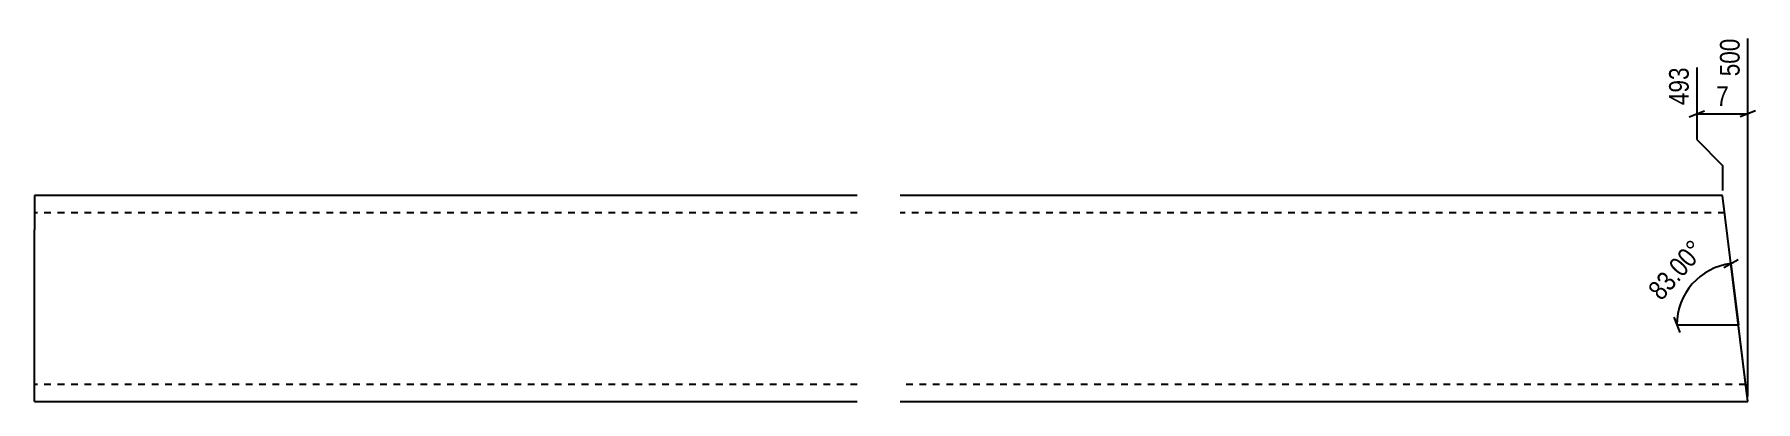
# Model space of a CAD drawing. Header units: millimetres. Extents: x 4 to 6522, y 4 to 111.
# Drawn here: x 6020 to 6522, y 4 to 111 of the extents above.
import ezdxf

# ---------------------------------------------------------------- set-up
doc = ezdxf.new("R2010")
doc.units = ezdxf.units.MM
doc.linetypes.add('DXK_LINE_DOT2', pattern=[3.9198, 1.9599, -1.9599])
doc.layers.add('MÅLSÆTNING', color=7, linetype='Continuous')
doc.layers.add('STÅL', color=7, linetype='Continuous')
doc.styles.add('Arial Narrow', font='ARIALN.TTF', dxfattribs={"height": 0.2})

msp = doc.modelspace()

# ---------------------------------------------------------------- linework, layer by layer
at = {"layer": 'MÅLSÆTNING', "color": 7, "linetype": 'Continuous'}
for p, q in [((6519.4, 6), (6519.4, 110.2)), ((6504.54, 101.8), (6504.54, 80.78)), ((6502.29, 87.38), (6506.79, 89.18)), ((6504.54, 88.28), (6519.4, 88.28)), ((6521.65, 89.18), (6517.15, 87.38)), ((6504.54, 80.78), (6512.04, 73.28)), ((6512.04, 73.28), (6512.04, 66)), ((6512.35, 43.51), (6516.59, 45.84)), ((6519.22, 5.99), (6514.47, 44.68)), ((6514.47, 44.68), (6516.66, 26.81)), ((6497.76, 29.06), (6499.56, 24.56)), ((6498.66, 26.81), (6516.66, 26.81))]:
    msp.add_line(p, q, dxfattribs=at)
msp.add_arc((6516.66, 26.81), 18, 97, 180, dxfattribs=at)
at = {"layer": 'STÅL', "color": 2, "linetype": 'Continuous'}
for p, q in [((6019.51, 64.5), (6019.51, 54.5)), ((6259.51, 64.5), (6019.51, 64.5)), ((6512.04, 64.5), (6272.04, 64.5)), ((6519.4, 4.5), (6512.04, 64.5)), ((6019.51, 14.5), (6019.51, 54.5)), ((6019.51, 5.26), (6019.51, 14.5)), ((6019.51, 4.5), (6019.51, 5.26)), ((6019.51, 4.5), (6259.51, 4.5)), ((6272.04, 4.5), (6519.4, 4.5))]:
    msp.add_line(p, q, dxfattribs=at)
at = {"layer": 'STÅL', "color": 7, "linetype": 'DXK_LINE_DOT2'}
for p, q in [((6019.51, 64.5), (6019.51, 63.74)), ((6019.51, 63.74), (6019.51, 61.57)), ((6259.51, 59.5), (6019.51, 59.5)), ((6512.65, 59.5), (6272.04, 59.5)), ((6019.51, 7.43), (6019.51, 14.5)), ((6259.51, 9.5), (6019.51, 9.5)), ((6518.79, 9.5), (6272.04, 9.5))]:
    msp.add_line(p, q, dxfattribs=at)

# ---------------------------------------------------------------- next in the draw order: wipeouts: each hides what was drawn before it
at = {"color": 0, "linetype": 'Continuous'}
msp.add_wipeout([(6503.34, 103), (6494.94, 103), (6494.94, 89.63), (6503.34, 89.63)], dxfattribs=at).dxf.layer = 'MÅLSÆTNING'
at = {"color": 0}
for points in [[(6515, 89.4), (6515, 97.8), (6508.94, 97.8), (6508.94, 89.4)], [(6508.86, 48.44), (6502.57, 54.01), (6487.95, 37.49), (6494.24, 31.92)]]:
    msp.add_wipeout(points, dxfattribs=at).dxf.layer = 'MÅLSÆTNING'

# ---------------------------------------------------------------- next in the draw order: texts
at = {"layer": 'MÅLSÆTNING', "color": 3, "linetype": 'Continuous', "style": 'Arial Narrow'}
msp.add_text('493', height=5.727, rotation=90.0002, dxfattribs=at).set_placement((6502.14, 90.83))
at = {"layer": 'MÅLSÆTNING', "color": 3, "style": 'Arial Narrow'}
msp.add_text('83.00°', height=5.727, rotation=48.5009, dxfattribs=at).set_placement((6494.14, 33.61))

# ---------------------------------------------------------------- next in the draw order: wipeouts: each hides what was drawn before it
at = {"color": 0, "linetype": 'Continuous'}
msp.add_wipeout([(6518.2, 111.4), (6509.8, 111.4), (6509.8, 98.03), (6518.2, 98.03)], dxfattribs=at).dxf.layer = 'MÅLSÆTNING'

# ---------------------------------------------------------------- next in the draw order: texts
at = {"layer": 'MÅLSÆTNING', "color": 3, "linetype": 'Continuous', "style": 'Arial Narrow'}
msp.add_text('500', height=5.727, rotation=90.0002, dxfattribs=at).set_placement((6517, 99.23))
at = {"layer": 'MÅLSÆTNING', "color": 3, "style": 'Arial Narrow'}
msp.add_text('7', height=5.73, dxfattribs=at).set_placement((6510.14, 90.6))

doc.saveas('drawing.dxf')
